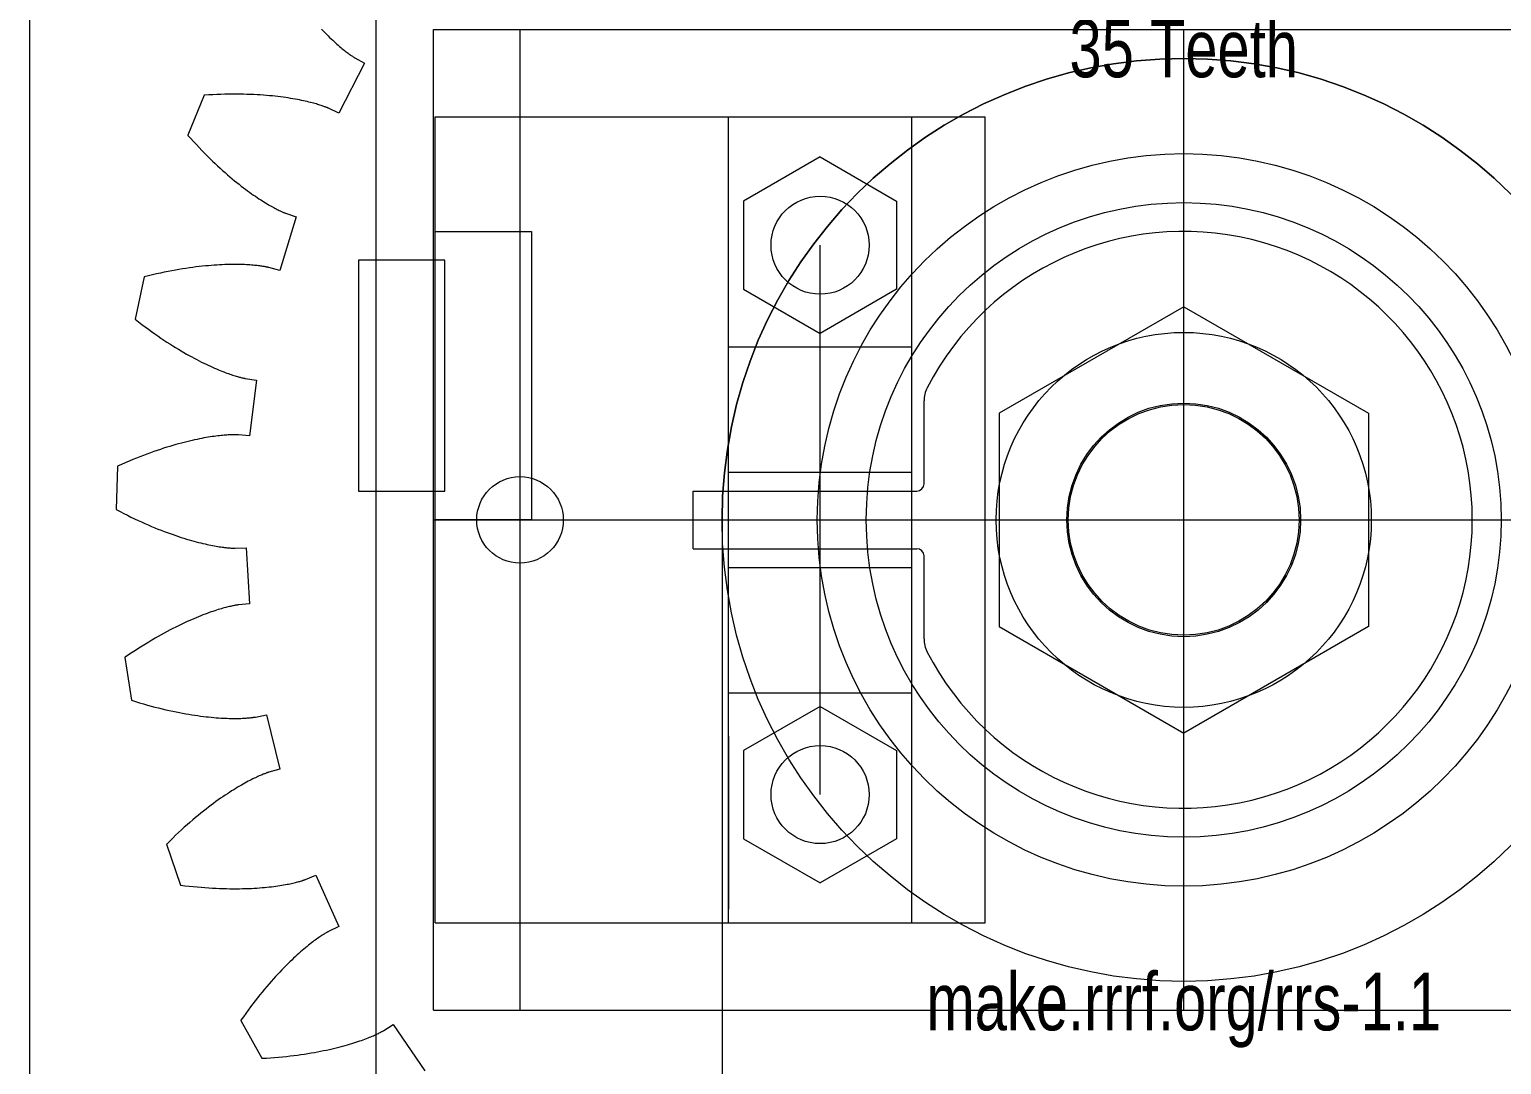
# Model space of a CAD drawing. Header units: millimetres. Extents: x -10 to 120, y 0 to 105.
# Drawn here: x -10 to 41, y 28.1 to 64 of the extents above; entities that cross this region are included whole.
import ezdxf

# ---------------------------------------------------------------- set-up
doc = ezdxf.new("R2010")
doc.units = ezdxf.units.MM
for name, color, linetype, lineweight in [('Drawings', 4, 'CONTINUOUS', 0), ('Gear Text', 4, 'CONTINUOUS', 0), ('Layer02', 7, 'CONTINUOUS', 0), ('Layer03', 7, 'CONTINUOUS', 0), ('Layer04', 7, 'CONTINUOUS', 0), ('Layer05', 7, 'CONTINUOUS', 0), ('Layer06', 7, 'CONTINUOUS', 0), ('Opto Endstop', 7, 'CONTINUOUS', 0), ('Opto Flag', 7, 'CONTINUOUS', 0), ('Pipe Layer', 7, 'CONTINUOUS', 0), ('Syringe Layer', 7, 'CONTINUOUS', 0), ('SyringeGear', 1, 'CONTINUOUS', 0), ('Template', 7, 'CONTINUOUS', 0)]:
    doc.layers.add(name, color=color, linetype=linetype, lineweight=lineweight)
doc.styles.get("Standard").update_dxf_attribs({"font": 'txt', "width": 0.75})

msp = doc.modelspace()

# ---------------------------------------------------------------- linework, layer by layer
at = {"layer": 'Drawings'}
for p, q in [((2, 105.4), (2, 5)), ((4, 30), (4, 64)), ((4, 64), (56, 64)), ((7, 30), (7, 64)), ((30, 30), (30, 64)), ((4, 47), (56, 47)), ((4, 30), (56, 30))]:
    msp.add_line(p, q, dxfattribs=at)
msp.add_circle((30, 47), 16, dxfattribs=at)
at = {"layer": 'Drawings', "linetype": 'CONTINUOUS', "lineweight": 0}
for radius in [6.5, 4]:
    msp.add_circle((30, 47), radius, dxfattribs=at)
at = {"layer": 'Layer02'}
msp.add_line((-10, 95.4), (-10, 10), dxfattribs=at)
for centre, radius in [((17.4, 56.525), 1.7), ((30, 47), 4.05), ((17.4, 37.475), 1.7)]:
    msp.add_circle(centre, radius, dxfattribs=at)
at = {"layer": 'Layer03'}
for p, q in [((-10, 95.4), (-10, 10)), ((17.4, 59.584956), (14.75, 58.054978)), ((17.4, 59.584956), (20.05, 58.054978)), ((14.75, 58.054978), (14.75, 54.995022)), ((20.05, 58.054978), (20.05, 54.995022)), ((14.75, 54.995022), (17.4, 53.465044)), ((20.05, 54.995022), (17.4, 53.465044)), ((17.4, 40.534956), (14.75, 39.004978)), ((17.4, 40.534956), (20.05, 39.004978)), ((14.75, 39.004978), (14.75, 35.945022)), ((20.05, 39.004978), (20.05, 35.945022)), ((14.75, 35.945022), (17.4, 34.415044)), ((20.05, 35.945022), (17.4, 34.415044))]:
    msp.add_line(p, q, dxfattribs=at)
msp.add_circle((30, 47), 11, dxfattribs=at)
at = {"layer": 'Layer04'}
msp.add_line((-10, 95.4), (-10, 10), dxfattribs=at)
for centre, radius in [((17.4, 56.525), 1.7), ((30, 47), 11), ((17.4, 37.475), 1.7)]:
    msp.add_circle(centre, radius, dxfattribs=at)
at = {"layer": 'Layer05'}
for p, q in [((-10, 95.4), (-10, 10)), ((17.4, 59.584956), (14.75, 58.054978)), ((17.4, 59.584956), (20.05, 58.054978)), ((14.75, 58.054978), (14.75, 54.995022)), ((20.05, 58.054978), (20.05, 54.995022)), ((14.75, 54.995022), (17.4, 53.465044)), ((20.05, 54.995022), (17.4, 53.465044)), ((17.4, 40.534956), (14.75, 39.004978)), ((17.4, 40.534956), (20.05, 39.004978)), ((14.75, 39.004978), (14.75, 35.945022)), ((20.05, 39.004978), (20.05, 35.945022)), ((14.75, 35.945022), (17.4, 34.415044)), ((20.05, 35.945022), (17.4, 34.415044))]:
    msp.add_line(p, q, dxfattribs=at)
msp.add_circle((30, 47), 4.05, dxfattribs=at)
at = {"layer": 'Layer06'}
msp.add_line((-10, 95.4), (-10, 10), dxfattribs=at)
for centre, radius in [((17.4, 56.525), 1.7), ((30, 47), 4.05), ((17.4, 37.475), 1.7)]:
    msp.add_circle(centre, radius, dxfattribs=at)
at = {"layer": 'Opto Endstop'}
for p, q in [((4.065, 60.97), (23.115, 60.97)), ((4.065, 33.03), (4.065, 60.97)), ((14.225, 33.03), (14.225, 60.97)), ((20.575, 33.03), (20.575, 60.97)), ((23.115, 33.03), (23.115, 60.97)), ((4.065, 47), (4.065, 57)), ((4.065, 57), (7.4, 57)), ((7.4, 57), (7.4, 47)), ((17.4, 37.475), (17.4, 56.525)), ((4.4, 56), (1.4, 56)), ((1.4, 56), (1.4, 48)), ((4.4, 48), (4.4, 56)), ((14.225, 53), (20.575, 53)), ((14.225, 48.65), (20.575, 48.65)), ((1.4, 48), (4.4, 48)), ((7.4, 47), (4.065, 47)), ((14.225, 45.35), (20.575, 45.35)), ((14.225, 41), (20.575, 41)), ((14.225, 39.5), (14.225, 33.5)), ((4.065, 33.03), (23.115, 33.03))]:
    msp.add_line(p, q, dxfattribs=at)
at = {"layer": 'Opto Flag'}
for p, q in [((30, 54.390083), (23.6, 50.695042)), ((30, 54.390083), (36.4, 50.695042)), ((21, 48.25), (21, 51.123106)), ((23.6, 50.695042), (23.6, 43.304958)), ((36.4, 50.695042), (36.4, 43.304958)), ((13, 46), (13, 48)), ((13, 48), (20.75, 48)), ((13, 46), (20.75, 46)), ((21, 42.876894), (21, 45.75)), ((23.6, 43.304958), (30, 39.609917)), ((36.4, 43.304958), (30, 39.609917))]:
    msp.add_line(p, q, dxfattribs=at)
for centre, radius, start, end in [((30, 47), 10, 207.2660445, 152.7339555), ((22, 51.123106), 1, 152.7339555, 180), ((20.75, 48.25), 0.25, 270, 0), ((20.75, 45.75), 0.25, 0, 90), ((22, 42.876894), 1, 180, 207.2660445)]:
    msp.add_arc(centre, radius, start, end, dxfattribs=at)
at = {"layer": 'Pipe Layer'}
msp.add_line((-10, 95.4), (-10, 10), dxfattribs=at)
msp.add_circle((30, 47), 12.7, dxfattribs=at)
at = {"layer": 'Syringe Layer'}
for p, q in [((-10, 95.4), (-10, 10)), ((14, 47), (14, 10))]:
    msp.add_line(p, q, dxfattribs=at)
msp.add_circle((7, 47), 1.5, dxfattribs=at)
msp.add_arc((30, 47), 16, 0, 180, dxfattribs=at)
at = {"layer": 'SyringeGear'}
for p, q in [((0.117962, 64.019896), (0.177551, 63.957319)), ((0.177551, 63.957319), (0.235943, 63.897064)), ((0.235943, 63.897064), (0.293098, 63.839106)), ((0.293098, 63.839106), (0.348982, 63.783415)), ((0.348982, 63.783415), (0.403563, 63.729965)), ((0.403563, 63.729965), (0.456802, 63.67873)), ((0.456802, 63.67873), (0.508665, 63.629684)), ((0.508665, 63.629684), (0.55912, 63.582798)), ((0.55912, 63.582798), (0.608137, 63.53804)), ((0.608137, 63.53804), (0.655672, 63.495388)), ((0.655672, 63.495388), (0.701702, 63.454807)), ((0.701702, 63.454807), (0.746189, 63.416269)), ((0.746189, 63.416269), (0.789104, 63.379744)), ((0.789104, 63.379744), (0.830418, 63.345201)), ((0.830418, 63.345201), (0.870092, 63.312611)), ((0.870092, 63.312611), (0.908102, 63.28194)), ((0.908102, 63.28194), (0.944416, 63.253157)), ((1.615902, 62.83013), (0.71851, 61.101218)), ((0.944416, 63.253157), (0.979, 63.226233)), ((0.979, 63.226233), (1.011831, 63.201128)), ((1.011831, 63.201128), (1.042877, 63.177818)), ((1.042877, 63.177818), (1.072107, 63.156267)), ((1.072107, 63.156267), (1.099495, 63.136438)), ((1.099495, 63.136438), (1.125017, 63.118301)), ((1.125017, 63.118301), (1.148638, 63.101822)), ((1.148638, 63.101822), (1.170336, 63.086962)), ((1.170336, 63.086962), (1.190084, 63.07369)), ((1.190084, 63.07369), (1.207859, 63.061968)), ((1.207859, 63.061968), (1.223631, 63.051764)), ((1.223631, 63.051764), (1.237375, 63.043039)), ((1.237375, 63.043039), (1.249071, 63.035757)), ((1.249071, 63.035757), (1.258688, 63.029884)), ((1.258688, 63.029884), (1.266211, 63.025381)), ((1.266211, 63.025381), (1.27161, 63.022211)), ((1.27161, 63.022211), (1.275955, 63.01972)), ((1.275955, 63.01972), (1.615902, 62.83013)), ((-3.789288, 61.734322), (-3.935528, 61.725284)), ((-3.645473, 61.741951), (-3.789288, 61.734322)), ((-3.504097, 61.748214), (-3.645473, 61.741951)), ((-3.365177, 61.753153), (-3.504097, 61.748214)), ((-3.228722, 61.756813), (-3.365177, 61.753153)), ((-3.094742, 61.759236), (-3.228722, 61.756813)), ((-2.963257, 61.760468), (-3.094742, 61.759236)), ((-2.834267, 61.76055), (-2.963257, 61.760468)), ((-2.707787, 61.759527), (-2.834267, 61.76055)), ((-2.583824, 61.757442), (-2.707787, 61.759527)), ((-2.462387, 61.75434), (-2.583824, 61.757442)), ((-2.343487, 61.750264), (-2.462387, 61.75434)), ((-2.227131, 61.745259), (-2.343487, 61.750264)), ((-2.113319, 61.739367), (-2.227131, 61.745259)), ((-2.002068, 61.732635), (-2.113319, 61.739367)), ((-1.893373, 61.725103), (-2.002068, 61.732635)), ((-3.943825, 61.724699), (-4.51313, 60.335814)), ((-3.935528, 61.725284), (-3.943825, 61.724699)), ((-1.787251, 61.71682), (-1.893373, 61.725103)), ((-1.683695, 61.707826), (-1.787251, 61.71682)), ((-1.58272, 61.69817), (-1.683695, 61.707826)), ((-1.484318, 61.68789), (-1.58272, 61.69817)), ((-1.388504, 61.677036), (-1.484318, 61.68789)), ((-1.295273, 61.665649), (-1.388504, 61.677036)), ((-1.204626, 61.653774), (-1.295273, 61.665649)), ((-1.116568, 61.641457), (-1.204626, 61.653774)), ((-1.031097, 61.628739), (-1.116568, 61.641457)), ((-0.948217, 61.615667), (-1.031097, 61.628739)), ((-0.867924, 61.602284), (-0.948217, 61.615667)), ((-0.790218, 61.588635), (-0.867924, 61.602284)), ((-0.715096, 61.574761), (-0.790218, 61.588635)), ((-0.642555, 61.56071), (-0.715096, 61.574761)), ((-0.572599, 61.546525), (-0.642555, 61.56071)), ((-0.505219, 61.532248), (-0.572599, 61.546525)), ((-0.440405, 61.517923), (-0.505219, 61.532248)), ((-0.378168, 61.503598), (-0.440405, 61.517923)), ((-0.318489, 61.489311), (-0.378168, 61.503598)), ((-0.26137, 61.47511), (-0.318489, 61.489311)), ((-0.2068, 61.461036), (-0.26137, 61.47511)), ((-0.154776, 61.447132), (-0.2068, 61.461036)), ((-0.105288, 61.433443), (-0.154776, 61.447132)), ((-0.058332, 61.420012), (-0.105288, 61.433443)), ((-0.013893, 61.406881), (-0.058332, 61.420012)), ((0.02803, 61.394094), (-0.013893, 61.406881)), ((0.067453, 61.381692), (0.02803, 61.394094)), ((0.104383, 61.36972), (0.067453, 61.381692)), ((0.138832, 61.35822), (0.104383, 61.36972)), ((0.170809, 61.347234), (0.138832, 61.35822)), ((0.200331, 61.336802), (0.170809, 61.347234)), ((0.227402, 61.32697), (0.200331, 61.336802)), ((0.252041, 61.317778), (0.227402, 61.32697)), ((0.27426, 61.309266), (0.252041, 61.317778)), ((0.294075, 61.301476), (0.27426, 61.309266)), ((0.311499, 61.294452), (0.294075, 61.301476)), ((0.326544, 61.288233), (0.311499, 61.294452)), ((0.33923, 61.28286), (0.326544, 61.288233)), ((0.349567, 61.278375), (0.33923, 61.28286)), ((0.357578, 61.274816), (0.349567, 61.278375)), ((0.363279, 61.272223), (0.357578, 61.274816)), ((0.367817, 61.270103), (0.363279, 61.272223)), ((0.71851, 61.101218), (0.367817, 61.270103)), ((-4.51313, 60.335814), (-4.507633, 60.329575)), ((-4.507633, 60.329575), (-4.409805, 60.220492)), ((-4.409805, 60.220492), (-4.312721, 60.114119)), ((-4.312721, 60.114119), (-4.216415, 60.010431)), ((-4.216415, 60.010431), (-4.12093, 59.909409)), ((-4.12093, 59.909409), (-4.026302, 59.811028)), ((-4.026302, 59.811028), (-3.932568, 59.715265)), ((-3.932568, 59.715265), (-3.839775, 59.622101)), ((-3.839775, 59.622101), (-3.747952, 59.531507)), ((-3.747952, 59.531507), (-3.657143, 59.443463)), ((-3.657143, 59.443463), (-3.567379, 59.357942)), ((-3.567379, 59.357942), (-3.478703, 59.27492)), ((-3.478703, 59.27492), (-3.391148, 59.194369)), ((-3.391148, 59.194369), (-3.304756, 59.116266)), ((-3.304756, 59.116266), (-3.219551, 59.040584)), ((-3.219551, 59.040584), (-3.135582, 58.967294)), ((-3.135582, 58.967294), (-3.052872, 58.89637)), ((-3.052872, 58.89637), (-2.971466, 58.827785)), ((-2.971466, 58.827785), (-2.891392, 58.761508)), ((-2.891392, 58.761508), (-2.812691, 58.697515)), ((-2.812691, 58.697515), (-2.735382, 58.635772)), ((-2.735382, 58.635772), (-2.659515, 58.576253)), ((-2.659515, 58.576253), (-2.585117, 58.518928)), ((-2.585117, 58.518928), (-2.512211, 58.463763)), ((-2.512211, 58.463763), (-2.440842, 58.410731)), ((-2.440842, 58.410731), (-2.371037, 58.359801)), ((-2.371037, 58.359801), (-2.302826, 58.310941)), ((-2.302826, 58.310941), (-2.23624, 58.264118)), ((-2.23624, 58.264118), (-2.17131, 58.219301)), ((-2.17131, 58.219301), (-2.108063, 58.176456)), ((-2.108063, 58.176456), (-2.046528, 58.135551)), ((-2.046528, 58.135551), (-1.986742, 58.096556)), ((-1.986742, 58.096556), (-1.928726, 58.059431)), ((-1.928726, 58.059431), (-1.872507, 58.024145)), ((-1.872507, 58.024145), (-1.818119, 57.990665)), ((-1.818119, 57.990665), (-1.765583, 57.958956)), ((-1.765583, 57.958956), (-1.71493, 57.928981)), ((-1.71493, 57.928981), (-1.666182, 57.900705)), ((-1.666182, 57.900705), (-1.619366, 57.874094)), ((-1.619366, 57.874094), (-1.574507, 57.849111)), ((-1.574507, 57.849111), (-1.531633, 57.82572)), ((-1.531633, 57.82572), (-1.490765, 57.803884)), ((-1.490765, 57.803884), (-1.451927, 57.783566)), ((-1.451927, 57.783566), (-1.41514, 57.764729)), ((-1.41514, 57.764729), (-1.380432, 57.747337)), ((-1.380432, 57.747337), (-1.347824, 57.731351)), ((-1.347824, 57.731351), (-1.317335, 57.716733)), ((-1.317335, 57.716733), (-1.288984, 57.703443)), ((-1.288984, 57.703443), (-1.262802, 57.691445)), ((-1.262802, 57.691445), (-1.238798, 57.6807)), ((-1.238798, 57.6807), (-1.216997, 57.671167)), ((-1.216997, 57.671167), (-1.197416, 57.662807)), ((-1.197416, 57.662807), (-1.180075, 57.655583)), ((-1.180075, 57.655583), (-1.164993, 57.649453)), ((-1.164993, 57.649453), (-1.152187, 57.644377)), ((-0.754534, 57.507553), (-1.328794, 55.646191)), ((-1.152187, 57.644377), (-1.141674, 57.640316)), ((-1.141674, 57.640316), (-1.133469, 57.637228)), ((-1.133469, 57.637228), (-1.12759, 57.635073)), ((-1.12759, 57.635073), (-1.122869, 57.633398)), ((-1.122869, 57.633398), (-0.754534, 57.507553)), ((-5.198261, 55.61275), (-5.329655, 55.586443)), ((-5.069107, 55.637441), (-5.198261, 55.61275)), ((-4.942204, 55.660553), (-5.069107, 55.637441)), ((-4.817574, 55.682131), (-4.942204, 55.660553)), ((-4.695232, 55.702214), (-4.817574, 55.682131)), ((-4.575195, 55.720844), (-4.695232, 55.702214)), ((-4.457478, 55.738065), (-4.575195, 55.720844)), ((-4.342094, 55.753917), (-4.457478, 55.738065)), ((-4.229061, 55.768441), (-4.342094, 55.753917)), ((-4.118397, 55.781681), (-4.229061, 55.768441)), ((-4.010105, 55.793679), (-4.118397, 55.781681)), ((-3.904205, 55.804478), (-4.010105, 55.793679)), ((-3.800709, 55.814119), (-3.904205, 55.804478)), ((-3.699635, 55.822648), (-3.800709, 55.814119)), ((-3.600979, 55.830104), (-3.699635, 55.822648)), ((-3.504765, 55.836533), (-3.600979, 55.830104)), ((-3.410999, 55.841976), (-3.504765, 55.836533)), ((-3.319687, 55.846478), (-3.410999, 55.841976)), ((-3.230846, 55.85008), (-3.319687, 55.846478)), ((-3.144478, 55.852829), (-3.230846, 55.85008)), ((-3.060596, 55.854766), (-3.144478, 55.852829)), ((-2.979202, 55.855935), (-3.060596, 55.854766)), ((-2.900311, 55.85638), (-2.979202, 55.855935)), ((-2.823917, 55.856143), (-2.900311, 55.85638)), ((-2.750034, 55.855269), (-2.823917, 55.856143)), ((-2.678669, 55.853804), (-2.750034, 55.855269)), ((-2.609821, 55.851789), (-2.678669, 55.853804)), ((-2.543491, 55.849266), (-2.609821, 55.851789)), ((-2.479694, 55.846284), (-2.543491, 55.849266)), ((-2.418427, 55.842883), (-2.479694, 55.846284)), ((-2.359688, 55.839109), (-2.418427, 55.842883)), ((-2.303482, 55.835005), (-2.359688, 55.839109)), ((-2.249813, 55.830614), (-2.303482, 55.835005)), ((-2.198677, 55.825981), (-2.249813, 55.830614)), ((-2.150074, 55.821151), (-2.198677, 55.825981)), ((-2.104008, 55.816165), (-2.150074, 55.821151)), ((-2.060474, 55.811069), (-2.104008, 55.816165)), ((-2.01947, 55.805906), (-2.060474, 55.811069)), ((-1.980995, 55.800721), (-2.01947, 55.805906)), ((-1.945047, 55.795557), (-1.980995, 55.800721)), ((-1.911623, 55.790457), (-1.945047, 55.795557)), ((-1.880713, 55.785464), (-1.911623, 55.790457)), ((-1.852322, 55.780623), (-1.880713, 55.785464)), ((-1.826437, 55.775978), (-1.852322, 55.780623)), ((-1.803055, 55.771571), (-1.826437, 55.775978)), ((-1.782166, 55.767446), (-1.803055, 55.771571)), ((-1.763769, 55.763644), (-1.782166, 55.767446)), ((-1.747854, 55.760211), (-1.763769, 55.763644)), ((-1.734415, 55.75719), (-1.747854, 55.760211)), ((-1.72344, 55.754622), (-1.734415, 55.75719)), ((-1.714922, 55.752551), (-1.72344, 55.754622)), ((-1.708851, 55.751019), (-1.714922, 55.752551)), ((-1.704008, 55.749743), (-1.708851, 55.751019)), ((-1.328794, 55.646191), (-1.704008, 55.749743)), ((-6.027531, 55.427158), (-6.339691, 53.958941)), ((-6.019474, 55.429215), (-6.027531, 55.427158)), ((-5.877193, 55.464221), (-6.019474, 55.429215)), ((-5.737053, 55.497407), (-5.877193, 55.464221)), ((-5.599068, 55.528811), (-5.737053, 55.497407)), ((-5.463264, 55.558477), (-5.599068, 55.528811)), ((-5.329655, 55.586443), (-5.463264, 55.558477)), ((30, 54.390083), (23.6, 50.695042)), ((30, 54.390083), (36.4, 50.695042)), ((-6.339691, 53.958941), (-6.333168, 53.953783)), ((-6.333168, 53.953783), (-6.217438, 53.863922)), ((-6.217438, 53.863922), (-6.102917, 53.776593)), ((-6.102917, 53.776593), (-5.989647, 53.691767)), ((-5.989647, 53.691767), (-5.877655, 53.609417)), ((-5.877655, 53.609417), (-5.766983, 53.529514)), ((-5.766983, 53.529514), (-5.657658, 53.452028)), ((-5.657658, 53.452028), (-5.549717, 53.376929)), ((-5.549717, 53.376929), (-5.443195, 53.304187)), ((-5.443195, 53.304187), (-5.338123, 53.233773)), ((-5.338123, 53.233773), (-5.234535, 53.165654)), ((-5.234535, 53.165654), (-5.132458, 53.099799)), ((-5.132458, 53.099799), (-5.031929, 53.036177)), ((-5.031929, 53.036177), (-4.932976, 52.974755)), ((-4.932976, 52.974755), (-4.835629, 52.915502)), ((-4.835629, 52.915502), (-4.739922, 52.858384)), ((-4.739922, 52.858384), (-4.645878, 52.803368)), ((-4.645878, 52.803368), (-4.553535, 52.75042)), ((-4.553535, 52.75042), (-4.46291, 52.699507)), ((-4.46291, 52.699507), (-4.374046, 52.650595)), ((-4.374046, 52.650595), (-4.286957, 52.603648)), ((-4.286957, 52.603648), (-4.201683, 52.558632)), ((-4.201683, 52.558632), (-4.118244, 52.515512)), ((-4.118244, 52.515512), (-4.036663, 52.474252)), ((-4.036663, 52.474252), (-3.95697, 52.434817)), ((-3.95697, 52.434817), (-3.879192, 52.397169)), ((-3.879192, 52.397169), (-3.803352, 52.361273)), ((-3.803352, 52.361273), (-3.729477, 52.327093)), ((-3.729477, 52.327093), (-3.657589, 52.29459)), ((-3.657589, 52.29459), (-3.587704, 52.263727)), ((-3.587704, 52.263727), (-3.519855, 52.234467)), ((-3.519855, 52.234467), (-3.454067, 52.206772)), ((-3.454067, 52.206772), (-3.390358, 52.180604)), ((-3.390358, 52.180604), (-3.328739, 52.155923)), ((-3.328739, 52.155923), (-3.269249, 52.132693)), ((-3.269249, 52.132693), (-3.211895, 52.110873)), ((-3.211895, 52.110873), (-3.1567, 52.090425)), ((-3.1567, 52.090425), (-3.103687, 52.071308)), ((-3.103687, 52.071308), (-3.052872, 52.053483)), ((-3.052872, 52.053483), (-3.004276, 52.036911)), ((-3.004276, 52.036911), (-2.957912, 52.021552)), ((-2.957912, 52.021552), (-2.913803, 52.007364)), ((-2.913803, 52.007364), (-2.87196, 51.994308)), ((-2.87196, 51.994308), (-2.832401, 51.982343)), ((-2.832401, 51.982343), (-2.795147, 51.971427)), ((-2.795147, 51.971427), (-2.760208, 51.96152)), ((-2.760208, 51.96152), (-2.7276, 51.95258)), ((-2.7276, 51.95258), (-2.69733, 51.944566)), ((-2.69733, 51.944566), (-2.669426, 51.937437)), ((-2.669426, 51.937437), (-2.64389, 51.93115)), ((-2.64389, 51.93115), (-2.620739, 51.925663)), ((-2.620739, 51.925663), (-2.599979, 51.920935)), ((-2.599979, 51.920935), (-2.581627, 51.916922)), ((-2.581627, 51.916922), (-2.565693, 51.913584)), ((-2.565693, 51.913584), (-2.552185, 51.910876)), ((-2.552185, 51.910876), (-2.541115, 51.908757)), ((-2.541115, 51.908757), (-2.53249, 51.907184)), ((-2.53249, 51.907184), (-2.526321, 51.906113)), ((-2.526321, 51.906113), (-2.521378, 51.905309)), ((-2.521378, 51.905309), (-2.13649, 51.847255)), ((-2.13649, 51.847255), (-2.369164, 49.913267)), ((23.6, 50.695042), (23.6, 43.304958)), ((36.4, 50.695042), (36.4, 43.304958)), ((-5.244652, 49.515689), (-5.353275, 49.481215)), ((-5.138126, 49.548477), (-5.244652, 49.515689)), ((-5.033718, 49.579618), (-5.138126, 49.548477)), ((-4.93145, 49.609153), (-5.033718, 49.579618)), ((-4.831341, 49.637119), (-4.93145, 49.609153)), ((-4.73341, 49.663558), (-4.831341, 49.637119)), ((-4.637672, 49.68851), (-4.73341, 49.663558)), ((-4.544155, 49.712015), (-4.637672, 49.68851)), ((-4.452866, 49.734114), (-4.544155, 49.712015)), ((-4.363827, 49.754847), (-4.452866, 49.734114)), ((-4.277054, 49.774256), (-4.363827, 49.754847)), ((-4.192566, 49.792381), (-4.277054, 49.774256)), ((-4.110378, 49.809265), (-4.192566, 49.792381)), ((-4.030502, 49.824948), (-4.110378, 49.809265)), ((-3.952957, 49.839473), (-4.030502, 49.824948)), ((-3.877747, 49.852881), (-3.952957, 49.839473)), ((-3.804897, 49.865214), (-3.877747, 49.852881)), ((-3.734417, 49.876514), (-3.804897, 49.865214)), ((-3.666317, 49.886824), (-3.734417, 49.876514)), ((-3.600601, 49.896186), (-3.666317, 49.886824)), ((-3.5373, 49.904643), (-3.600601, 49.896186)), ((-3.476406, 49.912237), (-3.5373, 49.904643)), ((-3.417938, 49.919012), (-3.476406, 49.912237)), ((-3.361904, 49.925009), (-3.417938, 49.919012)), ((-3.308311, 49.930272), (-3.361904, 49.925009)), ((-3.257168, 49.934844), (-3.308311, 49.930272)), ((-3.208488, 49.93877), (-3.257168, 49.934844)), ((-3.16227, 49.94209), (-3.208488, 49.93877)), ((-3.118526, 49.944849), (-3.16227, 49.94209)), ((-3.077259, 49.947091), (-3.118526, 49.944849)), ((-3.038475, 49.948859), (-3.077259, 49.947091)), ((-3.002186, 49.950196), (-3.038475, 49.948859)), ((-2.968388, 49.951146), (-3.002186, 49.950196)), ((-2.93708, 49.951753), (-2.968388, 49.951146)), ((-2.908283, 49.95206), (-2.93708, 49.951753)), ((-2.881985, 49.952111), (-2.908283, 49.95206)), ((-2.858189, 49.95195), (-2.881985, 49.952111)), ((-2.836903, 49.95162), (-2.858189, 49.95195)), ((-2.818123, 49.951165), (-2.836903, 49.95162)), ((-2.801849, 49.950629), (-2.818123, 49.951165)), ((-2.788086, 49.950056), (-2.801849, 49.950629)), ((-2.776829, 49.949489), (-2.788086, 49.950056)), ((-2.768078, 49.948972), (-2.776829, 49.949489)), ((-2.761833, 49.948549), (-2.768078, 49.948972)), ((-2.75684, 49.948158), (-2.761833, 49.948549)), ((-2.369164, 49.913267), (-2.75684, 49.948158)), ((-6.680016, 48.979748), (-6.811977, 48.922073)), ((-6.549854, 49.035287), (-6.680016, 48.979748)), ((-6.421528, 49.088725), (-6.549854, 49.035287)), ((-6.295063, 49.140098), (-6.421528, 49.088725)), ((-6.170479, 49.189443), (-6.295063, 49.140098)), ((-6.047806, 49.236798), (-6.170479, 49.189443)), ((-5.927071, 49.282199), (-6.047806, 49.236798)), ((-5.808296, 49.325683), (-5.927071, 49.282199)), ((-5.691505, 49.367289), (-5.808296, 49.325683)), ((-5.576721, 49.407054), (-5.691505, 49.367289)), ((-5.46397, 49.445016), (-5.576721, 49.407054)), ((-5.353275, 49.481215), (-5.46397, 49.445016)), ((-6.953281, 48.858762), (-6.998264, 47.3584)), ((-6.945721, 48.862225), (-6.953281, 48.858762)), ((-6.811977, 48.922073), (-6.945721, 48.862225)), ((-6.998264, 47.3584), (-6.990921, 47.354491)), ((-6.990921, 47.354491), (-6.861008, 47.286738)), ((-6.861008, 47.286738), (-6.732735, 47.22126)), ((-6.732735, 47.22126), (-6.606136, 47.158024)), ((-6.606136, 47.158024), (-6.481243, 47.096994)), ((-6.481243, 47.096994), (-6.358078, 47.038137)), ((-6.358078, 47.038137), (-6.236675, 46.981416)), ((-6.236675, 46.981416), (-6.117062, 46.926798)), ((-6.117062, 46.926798), (-5.999264, 46.874245)), ((-5.999264, 46.874245), (-5.883308, 46.823723)), ((-5.883308, 46.823723), (-5.769218, 46.775196)), ((-5.769218, 46.775196), (-5.657024, 46.728626)), ((-5.657024, 46.728626), (-5.546749, 46.683976)), ((-5.546749, 46.683976), (-5.438423, 46.641211)), ((-5.438423, 46.641211), (-5.332058, 46.600291)), ((-5.332058, 46.600291), (-5.227692, 46.56118)), ((-5.227692, 46.56118), (-5.125336, 46.52384)), ((-5.125336, 46.52384), (-5.025021, 46.488233)), ((-5.025021, 46.488233), (-4.926762, 46.454319)), ((-4.926762, 46.454319), (-4.830593, 46.42206)), ((-4.830593, 46.42206), (-4.736523, 46.391418)), ((-4.736523, 46.391418), (-4.644581, 46.362352)), ((-4.644581, 46.362352), (-4.554779, 46.334824)), ((-4.554779, 46.334824), (-4.467144, 46.308794)), ((-4.467144, 46.308794), (-4.381691, 46.284222)), ((-4.381691, 46.284222), (-4.298439, 46.261067)), ((-4.298439, 46.261067), (-4.217407, 46.23929)), ((-4.217407, 46.23929), (-4.138618, 46.218849)), ((-4.138618, 46.218849), (-4.06208, 46.199705)), ((-4.06208, 46.199705), (-3.987812, 46.181816)), ((-3.987812, 46.181816), (-3.915829, 46.165141)), ((-3.915829, 46.165141), (-3.846153, 46.149638)), ((-3.846153, 46.149638), (-3.77879, 46.135267)), ((-3.77879, 46.135267), (-3.713757, 46.121985)), ((-3.713757, 46.121985), (-3.651073, 46.109751)), ((-3.651073, 46.109751), (-3.590744, 46.098522)), ((-3.590744, 46.098522), (-3.532787, 46.088257)), ((-3.532787, 46.088257), (-3.477215, 46.078914)), ((-3.477215, 46.078914), (-3.424034, 46.070449)), ((-3.424034, 46.070449), (-3.373257, 46.062821)), ((-3.373257, 46.062821), (-3.324898, 46.055987)), ((-3.324898, 46.055987), (-3.278961, 46.049904)), ((-3.278961, 46.049904), (-3.235462, 46.044528)), ((-3.235462, 46.044528), (-3.194401, 46.039818)), ((-3.194401, 46.039818), (-3.155796, 46.035731)), ((-3.155796, 46.035731), (-3.119648, 46.032221)), ((-3.119648, 46.032221), (-3.085968, 46.029248)), ((-3.085968, 46.029248), (-3.054756, 46.026767)), ((-3.054756, 46.026767), (-3.026028, 46.024735)), ((-3.026028, 46.024735), (-2.999779, 46.023109)), ((-2.999779, 46.023109), (-2.976021, 46.021844)), ((-2.976021, 46.021844), (-2.95475, 46.020898)), ((-2.95475, 46.020898), (-2.935974, 46.020227)), ((-2.935974, 46.020227), (-2.919701, 46.019788)), ((-2.919701, 46.019788), (-2.905926, 46.019535)), ((-2.905926, 46.019535), (-2.894657, 46.019427)), ((-2.894657, 46.019427), (-2.885891, 46.019419)), ((-2.885891, 46.019419), (-2.879631, 46.019467)), ((-2.879631, 46.019467), (-2.874622, 46.019558)), ((-2.874622, 46.019558), (-2.485554, 46.031161)), ((-2.485554, 46.031161), (-2.369164, 44.086708)), ((-3.458427, 43.887989), (-3.516983, 43.869644)), ((-3.402107, 43.905094), (-3.458427, 43.887989)), ((-3.348045, 43.921001), (-3.402107, 43.905094)), ((-3.296253, 43.935749), (-3.348045, 43.921001)), ((-3.24675, 43.949379), (-3.296253, 43.935749)), ((-3.199551, 43.961934), (-3.24675, 43.949379)), ((-3.154667, 43.973454), (-3.199551, 43.961934)), ((-3.112122, 43.983979), (-3.154667, 43.973454)), ((-3.071915, 43.993554), (-3.112122, 43.983979)), ((-3.034073, 44.002218), (-3.071915, 43.993554)), ((-2.998604, 44.010014), (-3.034073, 44.002218)), ((-2.965519, 44.016984), (-2.998604, 44.010014)), ((-2.934826, 44.02317), (-2.965519, 44.016984)), ((-2.906544, 44.028615), (-2.934826, 44.02317)), ((-2.880676, 44.033361), (-2.906544, 44.028615)), ((-2.857235, 44.037451), (-2.880676, 44.033361)), ((-2.836231, 44.040927), (-2.857235, 44.037451)), ((-2.817673, 44.043833), (-2.836231, 44.040927)), ((-2.801567, 44.046211), (-2.817673, 44.043833)), ((-2.787922, 44.048105), (-2.801567, 44.046211)), ((-2.776745, 44.049556), (-2.787922, 44.048105)), ((-2.768044, 44.05061), (-2.776745, 44.049556)), ((-2.761818, 44.051309), (-2.768044, 44.05061)), ((-2.756836, 44.051816), (-2.761818, 44.051309)), ((-2.369164, 44.086708), (-2.756836, 44.051816)), ((-4.742462, 43.375359), (-4.835972, 43.329967)), ((-4.650826, 43.41886), (-4.742462, 43.375359)), ((-4.561081, 43.460505), (-4.650826, 43.41886)), ((-4.473263, 43.500331), (-4.561081, 43.460505)), ((-4.38739, 43.538375), (-4.473263, 43.500331)), ((-4.303482, 43.574673), (-4.38739, 43.538375)), ((-4.221569, 43.609264), (-4.303482, 43.574673)), ((-4.141678, 43.642184), (-4.221569, 43.609264)), ((-4.063824, 43.673472), (-4.141678, 43.642184)), ((-3.988033, 43.703166), (-4.063824, 43.673472)), ((-3.914326, 43.731303), (-3.988033, 43.703166)), ((-3.84272, 43.757924), (-3.914326, 43.731303)), ((-3.773239, 43.783067), (-3.84272, 43.757924)), ((-3.70591, 43.806771), (-3.773239, 43.783067)), ((-3.640747, 43.829075), (-3.70591, 43.806771)), ((-3.577759, 43.85002), (-3.640747, 43.829075)), ((-3.516983, 43.869644), (-3.577759, 43.85002)), ((-5.648109, 42.894486), (-5.75721, 42.830492)), ((-5.540623, 42.956277), (-5.648109, 42.894486)), ((-5.434788, 43.015898), (-5.540623, 42.956277)), ((-5.330627, 43.073383), (-5.434788, 43.015898)), ((-5.228172, 43.128766), (-5.330627, 43.073383)), ((-5.127449, 43.182081), (-5.228172, 43.128766)), ((-5.028492, 43.233363), (-5.127449, 43.182081)), ((-4.93132, 43.282646), (-5.028492, 43.233363)), ((-4.835972, 43.329967), (-4.93132, 43.282646)), ((23.6, 43.304958), (30, 39.609917)), ((36.4, 43.304958), (30, 39.609917)), ((-6.44405, 42.398459), (-6.563595, 42.318147)), ((-6.325897, 42.476346), (-6.44405, 42.398459)), ((-6.209175, 42.551839), (-6.325897, 42.476346)), ((-6.093914, 42.624968), (-6.209175, 42.551839)), ((-5.980141, 42.695766), (-6.093914, 42.624968)), ((-5.867901, 42.764263), (-5.980141, 42.695766)), ((-5.75721, 42.830492), (-5.867901, 42.764263)), ((-6.684498, 42.235381), (-6.691322, 42.230623)), ((-6.691322, 42.230623), (-6.467682, 40.746341)), ((-6.563595, 42.318147), (-6.684498, 42.235381)), ((-6.467682, 40.746341), (-6.459759, 40.743805)), ((-6.459759, 40.743805), (-6.319836, 40.700339)), ((-6.319836, 40.700339), (-6.181931, 40.658817)), ((-6.181931, 40.658817), (-6.046078, 40.619202)), ((-6.046078, 40.619202), (-5.912292, 40.581454)), ((-5.912292, 40.581454), (-5.780598, 40.545534)), ((-5.780598, 40.545534), (-5.65102, 40.511402)), ((-5.65102, 40.511402), (-5.523575, 40.479019)), ((-5.523575, 40.479019), (-5.398285, 40.448345)), ((-5.398285, 40.448345), (-5.275173, 40.41934)), ((-5.275173, 40.41934), (-5.154251, 40.391963)), ((-5.154251, 40.391963), (-5.035545, 40.366175)), ((-5.035545, 40.366175), (-4.919071, 40.341933)), ((-4.919071, 40.341933), (-4.804848, 40.319198)), ((-4.804848, 40.319198), (-4.692886, 40.297928)), ((-4.692886, 40.297928), (-4.58321, 40.278081)), ((-4.58321, 40.278081), (-4.475834, 40.259617)), ((-4.475834, 40.259617), (-4.370773, 40.242494)), ((-4.370773, 40.242494), (-4.26804, 40.22667)), ((-4.26804, 40.22667), (-4.167656, 40.212101)), ((-4.167656, 40.212101), (-4.069626, 40.198749)), ((-4.069626, 40.198749), (-3.973972, 40.186567)), ((-3.973972, 40.186567), (-3.880699, 40.175516)), ((-3.880699, 40.175516), (-3.789822, 40.165552)), ((-3.789822, 40.165552), (-3.701355, 40.156633)), ((-3.701355, 40.156633), (-3.615307, 40.148715)), ((-3.615307, 40.148715), (-3.531689, 40.141757)), ((-3.531689, 40.141757), (-3.450516, 40.135714)), ((-3.450516, 40.135714), (-3.371788, 40.130543)), ((-3.371788, 40.130543), (-3.295521, 40.126203)), ((-3.295521, 40.126203), (-3.221718, 40.122648)), ((-3.221718, 40.122648), (-3.150391, 40.119836)), ((-3.150391, 40.119836), (-3.081547, 40.117723)), ((-3.081547, 40.117723), (-3.015186, 40.116267)), ((-3.015186, 40.116267), (-2.951328, 40.115422)), ((-2.951328, 40.115422), (-2.889961, 40.115146)), ((-2.889961, 40.115146), (-2.831104, 40.115395)), ((-2.831104, 40.115395), (-2.774754, 40.116125)), ((-2.774754, 40.116125), (-2.720917, 40.117292)), ((-2.720917, 40.117292), (-2.669594, 40.118853)), ((-2.669594, 40.118853), (-2.620792, 40.120763)), ((-2.620792, 40.120763), (-2.574509, 40.12298)), ((-2.574509, 40.12298), (-2.530746, 40.125458)), ((-2.530746, 40.125458), (-2.489506, 40.128156)), ((-2.489506, 40.128156), (-2.45079, 40.131027)), ((-2.45079, 40.131027), (-2.4146, 40.134028)), ((-2.4146, 40.134028), (-2.380928, 40.137117)), ((-2.380928, 40.137117), (-2.349773, 40.140249)), ((-2.349773, 40.140249), (-2.321144, 40.143379)), ((-2.321144, 40.143379), (-2.295029, 40.146466)), ((-2.295029, 40.146466), (-2.271423, 40.149464)), ((-2.271423, 40.149464), (-2.250328, 40.152331)), ((-2.250328, 40.152331), (-2.231735, 40.155024)), ((-2.231735, 40.155024), (-2.215641, 40.157496)), ((-2.215641, 40.157496), (-2.202045, 40.159708)), ((-2.202045, 40.159708), (-2.190937, 40.161613)), ((-2.190937, 40.161613), (-2.182312, 40.16317)), ((-2.182312, 40.16317), (-2.176159, 40.164336)), ((-2.176159, 40.164336), (-2.171249, 40.16532)), ((-2.171249, 40.16532), (-1.790504, 40.246207)), ((-1.790504, 40.246207), (-1.328789, 38.353785)), ((-1.328789, 38.353785), (-1.704002, 38.250232)), ((-2.719959, 37.767171), (-2.78566, 37.728191)), ((-2.656086, 37.804316), (-2.719959, 37.767171)), ((-2.59407, 37.839661), (-2.656086, 37.804316)), ((-2.533936, 37.873241), (-2.59407, 37.839661)), ((-2.4757, 37.905097), (-2.533936, 37.873241)), ((-2.419407, 37.935258), (-2.4757, 37.905097)), ((-2.365067, 37.963763), (-2.419407, 37.935258)), ((-2.312706, 37.99065), (-2.365067, 37.963763)), ((-2.262352, 38.015954), (-2.312706, 37.99065)), ((-2.214024, 38.039713), (-2.262352, 38.015954)), ((-2.167751, 38.061964), (-2.214024, 38.039713)), ((-2.123554, 38.082744), (-2.167751, 38.061964)), ((-2.081448, 38.102093), (-2.123554, 38.082744)), ((-2.041466, 38.120047), (-2.081448, 38.102093)), ((-2.003616, 38.136645), (-2.041466, 38.120047)), ((-1.967928, 38.151928), (-2.003616, 38.136645)), ((-1.93442, 38.165932), (-1.967928, 38.151928)), ((-1.903111, 38.178698), (-1.93442, 38.165932)), ((-1.874016, 38.190265), (-1.903111, 38.178698)), ((-1.84716, 38.200672), (-1.874016, 38.190265)), ((-1.822557, 38.20996), (-1.84716, 38.200672)), ((-1.800224, 38.21817), (-1.822557, 38.20996)), ((-1.780176, 38.225341), (-1.800224, 38.21817)), ((-1.762434, 38.231514), (-1.780176, 38.225341)), ((-1.747011, 38.23673), (-1.762434, 38.231514)), ((-1.733925, 38.24103), (-1.747011, 38.23673)), ((-1.723186, 38.244453), (-1.733925, 38.24103)), ((-1.714811, 38.247045), (-1.723186, 38.244453)), ((-1.708815, 38.248843), (-1.714811, 38.247045)), ((-1.704002, 38.250232), (-1.708815, 38.248843)), ((-3.454536, 37.289262), (-3.53693, 37.230099)), ((-3.373669, 37.346263), (-3.454536, 37.289262)), ((-3.294376, 37.401129), (-3.373669, 37.346263)), ((-3.216671, 37.453895), (-3.294376, 37.401129)), ((-3.140594, 37.504592), (-3.216671, 37.453895)), ((-3.066177, 37.553253), (-3.140594, 37.504592)), ((-2.993446, 37.59991), (-3.066177, 37.553253)), ((-2.922428, 37.644596), (-2.993446, 37.59991)), ((-2.853157, 37.687346), (-2.922428, 37.644596)), ((-2.78566, 37.728191), (-2.853157, 37.687346)), ((-4.153946, 36.752794), (-4.247437, 36.675233)), ((-4.061722, 36.827954), (-4.153946, 36.752794)), ((-3.970806, 36.900742), (-4.061722, 36.827954)), ((-3.881222, 36.971184), (-3.970806, 36.900742)), ((-3.793011, 37.039311), (-3.881222, 36.971184)), ((-3.706203, 37.105153), (-3.793011, 37.039311)), ((-3.620834, 37.168738), (-3.706203, 37.105153)), ((-3.53693, 37.230099), (-3.620834, 37.168738)), ((-4.732677, 36.250455), (-4.833031, 36.15792)), ((-4.633377, 36.340429), (-4.732677, 36.250455)), ((-4.535168, 36.427868), (-4.633377, 36.340429)), ((-4.438084, 36.512797), (-4.535168, 36.427868)), ((-4.342159, 36.595243), (-4.438084, 36.512797)), ((-4.247437, 36.675233), (-4.342159, 36.595243)), ((-5.244209, 35.761675), (-5.250072, 35.755776)), ((-5.250072, 35.755776), (-4.764999, 34.335279)), ((-5.140026, 35.8647), (-5.244209, 35.761675)), ((-5.036743, 35.965067), (-5.140026, 35.8647)), ((-4.934399, 36.062799), (-5.036743, 35.965067)), ((-4.833031, 36.15792), (-4.934399, 36.062799)), ((-4.764999, 34.335279), (-4.756752, 34.334198)), ((-4.756752, 34.334198), (-4.611313, 34.316415)), ((-4.611313, 34.316415), (-4.468212, 34.300184)), ((-4.468212, 34.300184), (-4.327469, 34.285463)), ((-4.327469, 34.285463), (-4.189095, 34.27221)), ((-4.189095, 34.27221), (-4.053104, 34.260382)), ((-4.053104, 34.260382), (-3.91951, 34.249936)), ((-3.91951, 34.249936), (-3.788334, 34.240829)), ((-3.788334, 34.240829), (-3.65958, 34.23302)), ((-3.65958, 34.23302), (-3.533264, 34.226464)), ((-3.533264, 34.226464), (-3.409401, 34.221118)), ((-3.409401, 34.221118), (-3.287994, 34.21694)), ((-3.287994, 34.21694), (-3.169064, 34.213885)), ((-3.169064, 34.213885), (-3.052616, 34.211911)), ((-3.052616, 34.211911), (-2.93866, 34.210974)), ((-2.93866, 34.210974), (-2.827202, 34.211029)), ((-2.827202, 34.211029), (-2.718254, 34.212035)), ((-2.718254, 34.212035), (-2.611824, 34.213946)), ((-2.611824, 34.213946), (-2.507915, 34.21672)), ((-2.507915, 34.21672), (-2.406544, 34.22031)), ((-2.406544, 34.22031), (-2.307701, 34.224676)), ((-2.307701, 34.224676), (-2.211411, 34.22977)), ((-2.211411, 34.22977), (-2.117664, 34.235551)), ((-2.117664, 34.235551), (-2.02647, 34.241974)), ((-2.02647, 34.241974), (-1.93783, 34.248995)), ((-1.93783, 34.248995), (-1.851753, 34.256569)), ((-1.851753, 34.256569), (-1.768236, 34.264652)), ((-1.768236, 34.264652), (-1.687286, 34.2732)), ((-1.687286, 34.2732), (-1.608904, 34.282169)), ((-1.608904, 34.282169), (-1.533085, 34.291518)), ((-1.533085, 34.291518), (-1.459833, 34.301199)), ((-1.459833, 34.301199), (-1.389153, 34.311168)), ((-1.389153, 34.311168), (-1.321037, 34.321382)), ((-1.321037, 34.321382), (-1.255482, 34.331798)), ((-1.255482, 34.331798), (-1.192497, 34.342369)), ((-1.192497, 34.342369), (-1.132071, 34.353054)), ((-1.132071, 34.353054), (-1.074203, 34.363809)), ((-1.074203, 34.363809), (-1.018888, 34.374588)), ((-1.018888, 34.374588), (-0.966124, 34.38535)), ((-0.966124, 34.38535), (-0.915905, 34.396049)), ((-0.915905, 34.396049), (-0.868229, 34.406644)), ((-0.868229, 34.406644), (-0.823084, 34.417089)), ((-0.823084, 34.417089), (-0.78047, 34.427341)), ((-0.78047, 34.427341), (-0.740374, 34.437359)), ((-0.740374, 34.437359), (-0.702793, 34.447097)), ((-0.702793, 34.447097), (-0.667717, 34.456512)), ((-0.667717, 34.456512), (-0.635139, 34.465564)), ((-0.635139, 34.465564), (-0.605047, 34.474208)), ((-0.605047, 34.474208), (-0.577435, 34.4824)), ((-0.577435, 34.4824), (-0.55229, 34.4901)), ((-0.55229, 34.4901), (-0.5296, 34.497265)), ((-0.5296, 34.497265), (-0.509354, 34.503854)), ((-0.509354, 34.503854), (-0.491541, 34.509822)), ((-0.491541, 34.509822), (-0.476149, 34.515129)), ((-0.476149, 34.515129), (-0.463165, 34.519732)), ((-0.463165, 34.519732), (-0.452578, 34.52359)), ((-0.452578, 34.52359), (-0.444366, 34.526663)), ((-0.444366, 34.526663), (-0.438522, 34.528908)), ((-0.438522, 34.528908), (-0.433865, 34.530753)), ((-0.433865, 34.530753), (-0.073683, 34.678326)), ((-0.073683, 34.678326), (0.718521, 32.898759)), ((0.235821, 32.655548), (0.211256, 32.640512)), ((0.258369, 32.66908), (0.235821, 32.655548)), ((0.278877, 32.681146), (0.258369, 32.66908)), ((0.297323, 32.691781), (0.278877, 32.681146)), ((0.313679, 32.701023), (0.297323, 32.691781)), ((0.327921, 32.708909), (0.313679, 32.701023)), ((0.340031, 32.715476), (0.327921, 32.708909)), ((0.349983, 32.720762), (0.340031, 32.715476)), ((0.357761, 32.724807), (0.349983, 32.720762)), ((0.363342, 32.727648), (0.357761, 32.724807)), ((0.367828, 32.729874), (0.363342, 32.727648)), ((0.718521, 32.898759), (0.367828, 32.729874)), ((-0.434626, 32.166972), (-0.489332, 32.121121)), ((-0.381453, 32.210752), (-0.434626, 32.166972)), ((-0.329844, 32.252492), (-0.381453, 32.210752)), ((-0.279839, 32.29222), (-0.329844, 32.252492)), ((-0.231461, 32.329971), (-0.279839, 32.29222)), ((-0.184744, 32.365774), (-0.231461, 32.329971)), ((-0.139717, 32.399663), (-0.184744, 32.365774)), ((-0.096409, 32.431669), (-0.139717, 32.399663)), ((-0.054852, 32.461825), (-0.096409, 32.431669)), ((-0.015074, 32.490163), (-0.054852, 32.461825)), ((0.0229, 32.516719), (-0.015074, 32.490163)), ((0.059034, 32.541524), (0.0229, 32.516719)), ((0.093311, 32.564614), (0.059034, 32.541524)), ((0.125698, 32.586023), (0.093311, 32.564614)), ((0.156166, 32.605785), (0.125698, 32.586023)), ((0.184692, 32.623936), (0.156166, 32.605785)), ((0.211256, 32.640512), (0.184692, 32.623936)), ((-0.97834, 31.676236), (-1.045372, 31.610444)), ((-0.912539, 31.739702), (-0.97834, 31.676236)), ((-0.848005, 31.800869), (-0.912539, 31.739702)), ((-0.784773, 31.859763), (-0.848005, 31.800869)), ((-0.722878, 31.916411), (-0.784773, 31.859763)), ((-0.662352, 31.970843), (-0.722878, 31.916411)), ((-0.603233, 32.023085), (-0.662352, 31.970843)), ((-0.545547, 32.073169), (-0.603233, 32.023085)), ((-0.489332, 32.121121), (-0.545547, 32.073169)), ((-1.47139, 31.165406), (-1.546019, 31.082623)), ((-1.397734, 31.245689), (-1.47139, 31.165406)), ((-1.32509, 31.323496), (-1.397734, 31.245689)), ((-1.253492, 31.398851), (-1.32509, 31.323496)), ((-1.182985, 31.471776), (-1.253492, 31.398851)), ((-1.113596, 31.5423), (-1.182985, 31.471776)), ((-1.045372, 31.610444), (-1.113596, 31.5423)), ((-1.932425, 30.630419), (-2.012081, 30.532171)), ((-1.853504, 30.726038), (-1.932425, 30.630419)), ((-1.775366, 30.819046), (-1.853504, 30.726038)), ((-1.698046, 30.909464), (-1.775366, 30.819046)), ((-1.621584, 30.997316), (-1.698046, 30.909464)), ((-1.546019, 31.082623), (-1.621584, 30.997316)), ((-2.337318, 30.112476), (-2.420071, 30.000784)), ((-2.2551, 30.221443), (-2.337318, 30.112476)), ((-2.173462, 30.327702), (-2.2551, 30.221443)), ((-2.092442, 30.431271), (-2.173462, 30.327702)), ((-2.012081, 30.532171), (-2.092442, 30.431271)), ((-2.671135, 29.649179), (-2.67585, 29.642328)), ((-2.67585, 29.642328), (-1.944931, 28.331276)), ((-2.587021, 29.769152), (-2.671135, 29.649179)), ((-2.503319, 29.886349), (-2.587021, 29.769152)), ((-2.420071, 30.000784), (-2.503319, 29.886349)), ((1.783951, 29.058857), (1.831451, 29.078352)), ((1.831451, 29.078352), (1.876471, 29.097288)), ((1.876471, 29.097288), (1.919025, 29.115625)), ((1.919025, 29.115625), (1.959124, 29.133322)), ((1.959124, 29.133322), (1.996788, 29.150339)), ((1.996788, 29.150339), (2.032026, 29.166632)), ((2.032026, 29.166632), (2.064856, 29.182158)), ((2.064856, 29.182158), (2.095293, 29.19688)), ((2.095293, 29.19688), (2.12336, 29.21076)), ((2.12336, 29.21076), (2.149065, 29.223751)), ((2.149065, 29.223751), (2.172432, 29.235817)), ((2.172432, 29.235817), (2.193478, 29.246918)), ((2.193478, 29.246918), (2.212221, 29.257015)), ((2.212221, 29.257015), (2.228683, 29.266068)), ((2.228683, 29.266068), (2.24288, 29.274038)), ((2.24288, 29.274038), (2.254831, 29.280886)), ((2.254831, 29.280886), (2.264563, 29.286573)), ((2.264563, 29.286573), (2.272091, 29.291061)), ((2.272091, 29.291061), (2.277441, 29.294315)), ((2.277441, 29.294315), (2.281694, 29.296961)), ((2.281694, 29.296961), (2.609737, 29.506475)), ((2.609737, 29.506475), (3.706963, 27.896957)), ((-0.016092, 28.555029), (0.090927, 28.575472)), ((0.090927, 28.575472), (0.195305, 28.596355)), ((0.195305, 28.596355), (0.297049, 28.61764)), ((0.297049, 28.61764), (0.396151, 28.639273)), ((0.396151, 28.639273), (0.492622, 28.661217)), ((0.492622, 28.661217), (0.586456, 28.683422)), ((0.586456, 28.683422), (0.677666, 28.705849)), ((0.677666, 28.705849), (0.766249, 28.728453)), ((0.766249, 28.728453), (0.852209, 28.751188)), ((0.852209, 28.751188), (0.935551, 28.77401)), ((0.935551, 28.77401), (1.016281, 28.796875)), ((1.016281, 28.796875), (1.094404, 28.81974)), ((1.094404, 28.81974), (1.169926, 28.842562)), ((1.169926, 28.842562), (1.242857, 28.865297)), ((1.242857, 28.865297), (1.313204, 28.887903)), ((1.313204, 28.887903), (1.380968, 28.910332)), ((1.380968, 28.910332), (1.446165, 28.932543)), ((1.446165, 28.932543), (1.508806, 28.954498)), ((1.508806, 28.954498), (1.56889, 28.976145)), ((1.56889, 28.976145), (1.626438, 28.99745)), ((1.626438, 28.99745), (1.681456, 29.018364)), ((1.681456, 29.018364), (1.733955, 29.038847)), ((1.733955, 29.038847), (1.783951, 29.058857)), ((-1.944931, 28.331276), (-1.936625, 28.331684)), ((-1.936625, 28.331684), (-1.790348, 28.340155)), ((-1.790348, 28.340155), (-1.64665, 28.349737)), ((-1.64665, 28.349737), (-1.505539, 28.360384)), ((-1.505539, 28.360384), (-1.36702, 28.372051)), ((-1.36702, 28.372051), (-1.231104, 28.384695)), ((-1.231104, 28.384695), (-1.097792, 28.398272)), ((-1.097792, 28.398272), (-0.967098, 28.412733)), ((-0.967098, 28.412733), (-0.839018, 28.42804)), ((-0.839018, 28.42804), (-0.713564, 28.444143)), ((-0.713564, 28.444143), (-0.590734, 28.461)), ((-0.590734, 28.461), (-0.470535, 28.478567)), ((-0.470535, 28.478567), (-0.35297, 28.496798)), ((-0.35297, 28.496798), (-0.238041, 28.515646)), ((-0.238041, 28.515646), (-0.125748, 28.535072)), ((-0.125748, 28.535072), (-0.016092, 28.555029))]:
    msp.add_line(p, q, dxfattribs=at)
at = {"layer": 'Template'}
msp.add_line((-10, 95.4), (-10, 10), dxfattribs=at)

# ---------------------------------------------------------------- texts
at = {"layer": 'Gear Text', "char_height": 2, "width": 100, "attachment_point": 5}
for s, insert in [('Syringe\\~Gear\\P35\\~Teeth', (30, 65)), ('make.rrrf.org/rrs-1.1', (30, 30))]:
    msp.add_mtext(s, dxfattribs=dict(at, insert=insert))

doc.saveas('drawing.dxf')
